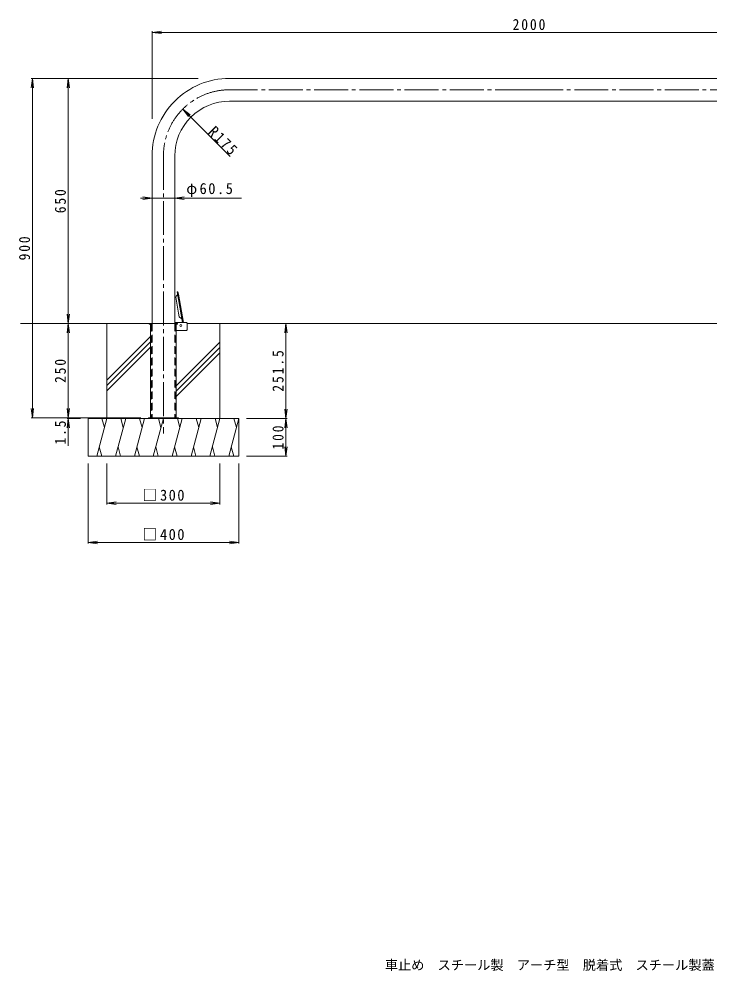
# Model space of a CAD drawing. Units: millimetres, scale not verified. Extents: x -1846 to 1818, y -1378 to 1243.
# Drawn here: x -1846 to -14, y -1378 to 1146 of the extents above; entities that cross this region are included whole.
import ezdxf
from ezdxf.enums import TextEntityAlignment as Align

# ---------------------------------------------------------------- set-up
doc = ezdxf.new("R2010")
doc.units = ezdxf.units.MM
doc.header["$LTSCALE"] = 10
doc.linetypes.add('CHAIN2', pattern=[12, 9, -1, 1, -1])
doc.linetypes.add('DASHED2', pattern=[3, 2, -1])
for name, color, linetype, lineweight in [('C-0', 4, 'Continuous', 9), ('C-1', 7, 'Continuous', 9), ('C-2', 4, 'Continuous', 9), ('C-3', 3, 'DASHED2', 9), ('C-4', 7, 'Continuous', 9), ('C-E', 6, 'Continuous', 5)]:
    doc.layers.add(name, color=color, linetype=linetype, lineweight=lineweight)
doc.layers.add('F-F_F-Fﾚｲﾔ', color=2, linetype='Continuous')
doc.styles.add('ＭＳ ゴシック', font='')
doc.styles.get('ＭＳ ゴシック').set_extended_font_data('MS Gothic')

msp = doc.modelspace()

# ---------------------------------------------------------------- linework, layer by layer
at = {"layer": 'C-0', "color": 7, "linetype": 'CHAIN2'}
for p, q in [((-493.7, 958.61), (-1288.44, 958.61)), ((-493.7, 958.61), (301.05, 958.61)), ((-1463.45, 783.61), (-1463.45, 46.96))]:
    msp.add_line(p, q, dxfattribs=at)
at = {"layer": 'C-0'}
for p, q in [((-1500.95, 338.86), (-1463.45, 338.86)), ((-1500.95, 338.86), (-1500.95, 337.36)), ((-1500.95, 338.86), (-1500.95, 337.36)), ((-1497.45, 337.36), (-1500.95, 337.36)), ((-1497.45, 337.36), (-1497.45, 88.86)), ((-1425.95, 338.86), (-1463.45, 338.86)), ((-1429.45, 337.36), (-1429.45, 88.86)), ((-1425.95, 337.36), (-1429.45, 337.36)), ((-1425.95, 338.86), (-1425.95, 337.36))]:
    msp.add_line(p, q, dxfattribs=at)
at = {"layer": 'C-0', "linetype": 'DASHED2'}
for p, q in [((-1495.95, 337.36), (-1495.95, 88.86)), ((-1430.95, 337.36), (-1430.95, 88.86))]:
    msp.add_line(p, q, dxfattribs=at)
at = {"layer": 'C-0', "color": 7, "linetype": 'CHAIN2'}
msp.add_arc((-1288.45, 783.61), 175, 89.99976, 180, dxfattribs=at)
at = {"layer": 'C-0', "linetype": 'DASHED2'}
for centre, start, end in [((-1497.45, 337.36), 0, 90), ((-1429.45, 337.36), 90, 180)]:
    msp.add_arc(centre, 1.5, start, end, dxfattribs=at)
at = {"layer": 'C-1', "color": 3}
for p, q in [((-1402.2, 341.16), (-1433.2, 341.16)), ((-1400.7, 322.16), (-1400.7, 339.66)), ((-1402.2, 320.66), (-1429.45, 320.66))]:
    msp.add_line(p, q, dxfattribs=at)
at = {"layer": 'C-1'}
for p, q in [((-1423.45, 88.86), (-1503.45, 88.86)), ((-1503.45, 88.86), (-1503.45, 87.36)), ((-1475.95, 88.86), (-1475.95, 87.36)), ((-1450.95, 88.86), (-1450.95, 87.36)), ((-1423.45, 88.86), (-1423.45, 87.36))]:
    msp.add_line(p, q, dxfattribs=at)
at = {"layer": 'C-1', "color": 3}
for centre, start, end in [((-1402.2, 339.66), 0, 90), ((-1402.2, 322.16), 270, 0)]:
    msp.add_arc(centre, 1.5, start, end, dxfattribs=at)
at = {"layer": 'C-2', "color": 3}
for p, q in [((-493.7, 988.86), (-1288.44, 988.86)), ((-493.7, 988.86), (301.05, 988.86)), ((-493.7, 928.36), (-1288.44, 928.36)), ((-493.7, 928.36), (301.05, 928.36)), ((-1493.7, 783.61), (-1493.7, 338.86)), ((-1433.2, 783.61), (-1433.2, 338.86))]:
    msp.add_line(p, q, dxfattribs=at)
at = {"layer": 'C-2'}
for p, q in [((-1430.83, 408.4), (-1423.36, 365.99)), ((-1430, 411.04), (-1426.18, 414.86)), ((-1425.02, 423.2), (-1427.28, 422.8)), ((-1412.89, 341.16), (-1427.28, 422.8)), ((-1425.02, 423.2), (-1423.82, 416.39)), ((-1410.55, 341.16), (-1423.82, 416.39)), ((-1421.74, 356.83), (-1423.36, 365.99)), ((-1420.07, 354.64), (-1415.16, 352.35))]:
    msp.add_line(p, q, dxfattribs=at)
at = {"layer": 'C-2', "color": 3}
for radius, start in [(205.25, 89.99977), (144.75, 89.9998)]:
    msp.add_arc((-1288.45, 783.61), radius, start, 180, dxfattribs=at)
at = {"layer": 'C-2'}
for centre, radius, start, end in [((-1427.88, 408.92), 3, 135.00081, 190.00044), ((-1426.68, 415.35), 0.7, 315.00111, 10.00201), ((-1418.79, 357.35), 3, 190.00035, 244.99828), ((-1415.46, 351.71), 0.7, 9.99756, 64.99773)]:
    msp.add_arc(centre, radius, start, end, dxfattribs=at)
at = {"layer": 'C-3'}
for p, q in [((-1493.7, 338.86), (-1493.7, 88.86)), ((-1433.2, 338.86), (-1433.2, 88.86))]:
    msp.add_line(p, q, dxfattribs=at)
at = {"layer": 'C-4'}
for p, q in [((-1493.7, 1110.75), (-1468.91, 1114.01)), ((-1493.7, 1113.75), (-1493.7, 881.38)), ((-1493.7, 1110.75), (506.3, 1110.75)), ((-1493.7, 1110.75), (-1468.91, 1107.49)), ((-1810.94, 988.86), (-1814.2, 964.07)), ((-1813.94, 988.86), (-1371.73, 988.86)), ((-1810.94, 988.86), (-1810.94, 88.86)), ((-1810.94, 988.86), (-1807.67, 964.07)), ((-1715.87, 988.86), (-1719.13, 964.07)), ((-1715.87, 988.86), (-1715.87, 338.86)), ((-1715.87, 988.86), (-1712.61, 964.07)), ((-1412.19, 907.35), (-1396.97, 887.52)), ((-1412.19, 907.35), (-1392.36, 892.14)), ((-1286.87, 781.95), (-1412.19, 907.35)), ((-1256.09, 671.22), (-1524.16, 671.22)), ((-1493.7, 671.22), (-1518.48, 674.48)), ((-1493.7, 671.22), (-1518.48, 667.95)), ((-1493.7, 671.22), (-1493.7, 669.42)), ((-1433.2, 671.22), (-1408.41, 674.48)), ((-1433.2, 671.22), (-1433.2, 669.42)), ((-1433.2, 671.22), (-1408.41, 667.95)), ((-1715.87, 338.86), (-1719.13, 363.65)), ((-1715.87, 338.86), (-1712.61, 363.65)), ((-1715.87, 338.86), (-1719.13, 314.08)), ((-1715.87, 338.86), (-1712.61, 314.08)), ((-1715.87, 338.86), (-1715.87, 14.5)), ((-1138.52, 338.86), (-1141.79, 314.08)), ((-1138.52, 338.86), (-1138.52, 87.36)), ((-1138.52, 338.86), (-1135.26, 314.08)), ((-1810.94, 88.86), (-1814.2, 113.65)), ((-1810.94, 88.86), (-1807.67, 113.65)), ((-1715.87, 88.86), (-1719.13, 113.65)), ((-1715.87, 88.86), (-1712.61, 113.65)), ((-1138.52, 87.36), (-1141.79, 112.15)), ((-1138.52, 87.36), (-1135.26, 112.15)), ((-1813.94, 88.86), (-1523.45, 88.86)), ((-1715.87, 87.36), (-1719.13, 62.58)), ((-1718.87, 87.36), (-1683.45, 87.36)), ((-1715.87, 87.36), (-1712.61, 62.58)), ((-1135.52, 87.36), (-1243.45, 87.36)), ((-1138.52, 87.36), (-1141.79, 62.58)), ((-1138.52, 87.36), (-1138.52, -12.64)), ((-1138.52, 87.36), (-1135.26, 62.58)), ((-1138.52, -12.64), (-1141.79, 12.15)), ((-1138.52, -12.64), (-1135.26, 12.15)), ((-1135.52, -12.64), (-1243.45, -12.64)), ((-1663.45, -244.74), (-1663.45, -32.64)), ((-1613.45, -140.63), (-1613.45, -32.64)), ((-1313.45, -140.63), (-1313.45, -32.64)), ((-1263.45, -244.74), (-1263.45, -32.64)), ((-1613.45, -137.63), (-1588.66, -134.37)), ((-1613.45, -137.63), (-1313.45, -137.63)), ((-1613.45, -137.63), (-1588.66, -140.89)), ((-1313.45, -137.63), (-1338.23, -134.37)), ((-1313.45, -137.63), (-1338.23, -140.89)), ((-1663.45, -241.74), (-1638.66, -238.48)), ((-1663.45, -241.74), (-1263.45, -241.74)), ((-1663.45, -241.74), (-1638.66, -245.01)), ((-1263.45, -241.74), (-1288.23, -238.48)), ((-1263.45, -241.74), (-1288.23, -245.01))]:
    msp.add_line(p, q, dxfattribs=at)
at = {"layer": 'C-E'}
for p, q in [((-1500.95, 338.86), (-1842.18, 338.86)), ((-1613.45, 87.36), (-1613.45, 338.86)), ((-1400.7, 338.86), (413.3, 338.86)), ((-1313.45, 87.36), (-1313.45, 338.86)), ((-1497.45, 304.67), (-1613.45, 188.67)), ((-1497.45, 290.53), (-1613.45, 174.53)), ((-1313.45, 289.79), (-1429.45, 173.79)), ((-1497.45, 276.39), (-1613.45, 160.39)), ((-1313.45, 275.65), (-1429.45, 159.65)), ((-1313.45, 261.5), (-1429.45, 145.5)), ((-1663.45, 87.36), (-1263.45, 87.36)), ((-1663.45, -12.64), (-1663.45, 87.36)), ((-1613.45, 87.36), (-1640.24, -12.64)), ((-1626.49, 87.36), (-1619.97, 63.01)), ((-1563.45, 87.36), (-1590.24, -12.64)), ((-1576.49, 87.36), (-1569.97, 63.01)), ((-1513.45, 87.36), (-1540.24, -12.64)), ((-1526.49, 87.36), (-1519.97, 63.01)), ((-1463.45, 87.36), (-1490.24, -12.64)), ((-1476.49, 87.36), (-1469.97, 63.01)), ((-1413.45, 87.36), (-1440.24, -12.64)), ((-1426.49, 87.36), (-1419.97, 63.01)), ((-1363.45, 87.36), (-1390.24, -12.64)), ((-1376.49, 87.36), (-1369.97, 63.01)), ((-1313.45, 87.36), (-1340.24, -12.64)), ((-1326.49, 87.36), (-1319.97, 63.01)), ((-1263.45, 87.36), (-1290.24, -12.64)), ((-1276.49, 87.36), (-1269.97, 63.01)), ((-1263.45, -12.64), (-1263.45, 87.36)), ((-1627.19, -12.64), (-1633.72, 11.71)), ((-1577.19, -12.64), (-1583.72, 11.71)), ((-1527.19, -12.64), (-1533.72, 11.71)), ((-1477.19, -12.64), (-1483.72, 11.71)), ((-1427.19, -12.64), (-1433.72, 11.71)), ((-1377.19, -12.64), (-1383.72, 11.71)), ((-1327.19, -12.64), (-1333.72, 11.71)), ((-1277.19, -12.64), (-1283.72, 11.71)), ((-1663.45, -12.64), (-1263.45, -12.64))]:
    msp.add_line(p, q, dxfattribs=at)
at = {"layer": 'C-E', "color": 4, "lineweight": 9}
msp.add_circle((-1417.1, 333.36), 2.5, dxfattribs=at)

# ---------------------------------------------------------------- texts
at = {"layer": 'C-4', "color": 2, "char_height": 29.33, "attachment_point": 7, "style": 'ＭＳ ゴシック'}
for s, insert in [('\\T1.28;\\W0.9;2000', (-537.45, 1116.75)), ('\\T1.22;\\W0.95;φ60.5', (-1402.74, 674.22)), ('\\T1.21;\\W0.95;□300', (-1518.45, -131.63)), ('\\T1.21;\\W0.95;□400', (-1518.45, -235.74))]:
    msp.add_mtext(s, dxfattribs=dict(at, insert=insert))
for s, insert, rotation in [('\\T1.28;\\W0.9;R175', (-1347.11, 844.3), 315), ('\\T1.27;\\W0.9;650', (-1721.87, 631.36), 90), ('\\T1.27;\\W0.9;900', (-1816.94, 506.36), 90), ('\\T1.28;\\W0.9;251.5', (-1144.52, 158.11), 90), ('\\T1.27;\\W0.9;250', (-1721.87, 181.36), 90), ('\\T1.27;\\W0.9;1.5', (-1721.87, 18.01), 90), ('\\T1.27;\\W0.9;100', (-1144.52, 4.86), 90)]:
    msp.add_mtext(s, dxfattribs=dict(at, insert=insert, rotation=rotation))
at = {"layer": 'F-F_F-Fﾚｲﾔ', "style": 'ＭＳ ゴシック'}
msp.add_text('車止め\u3000スチール製\u3000アーチ型\u3000脱着式\u3000スチール製蓋\u3000ＹＢ６Ｌ２０－Ｄ', height=25.66, dxfattribs=at).set_placement((-876.36, -1382.71), align=Align.BOTTOM_LEFT)

doc.saveas('drawing.dxf')
